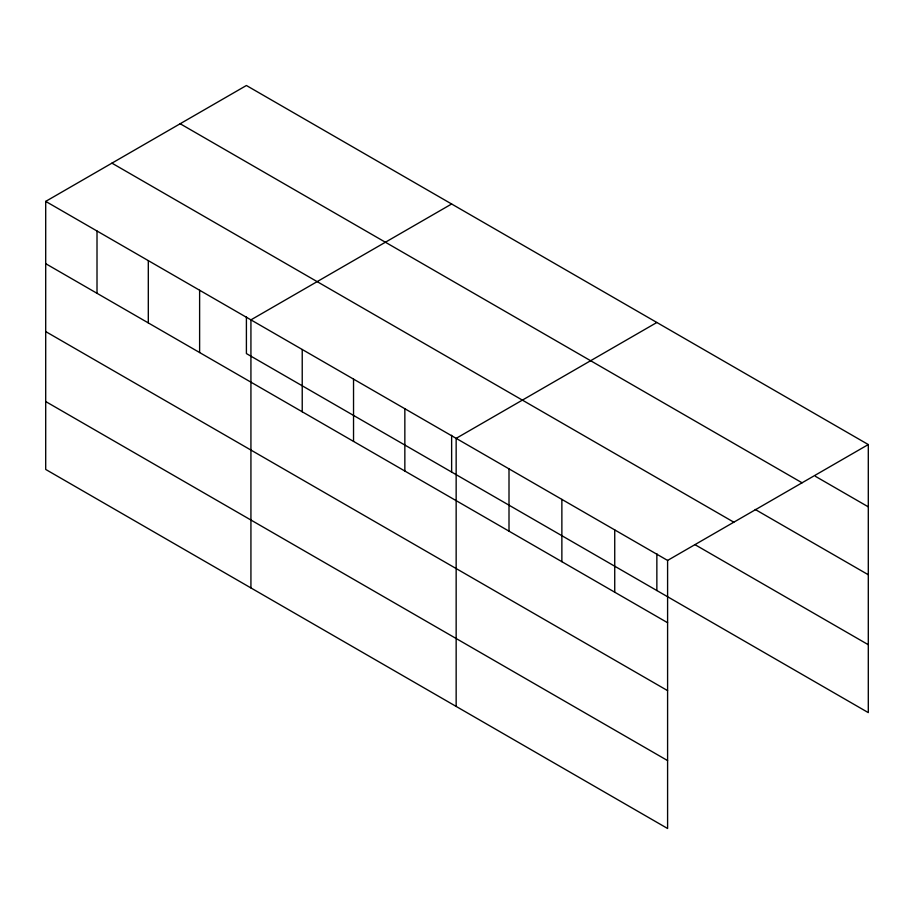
<?xml version="1.0" encoding="UTF-8"?>
<svg xmlns="http://www.w3.org/2000/svg" width="914" height="914" viewBox="0 0 914 914"><rect width="100%" height="100%" fill="white"/><g stroke="black" fill="none" stroke-linecap="round" stroke-linejoin="round"><path stroke-width="1.37" d="M45.7 201.388L667.597 560.431L667.597 828.495L45.7 469.442L45.7 201.388L246.403 85.505L868.3 444.558L868.3 712.612L246.403 353.569L246.403 316.781M451.63 203.993L250.927 319.866L250.927 587.931M656.858 322.482L456.155 438.354L456.155 706.419M667.597 560.431L868.3 444.558M815.437 476.331L868.3 506.847M180.172 123.744L802.069 482.798M755.204 509.452L868.3 574.746M111.931 163.149L733.828 522.191M694.96 544.641L868.3 644.713M45.7 263.678L667.597 622.72M45.7 331.576L667.597 690.63M45.7 401.543L667.597 760.585M656.858 553.758L656.858 590.535M614.734 529.914L614.734 592.203M561.87 499.398L561.87 561.687M509.007 468.871L509.007 531.16M451.63 435.27L451.63 472.058M404.845 408.741L404.845 471.03M353.535 379.116L353.535 441.405M302.226 349.491L302.226 411.78M199.618 290.252L199.618 352.541M148.308 260.627L148.308 322.916M97.01 231.002L97.01 293.291"/></g></svg>
